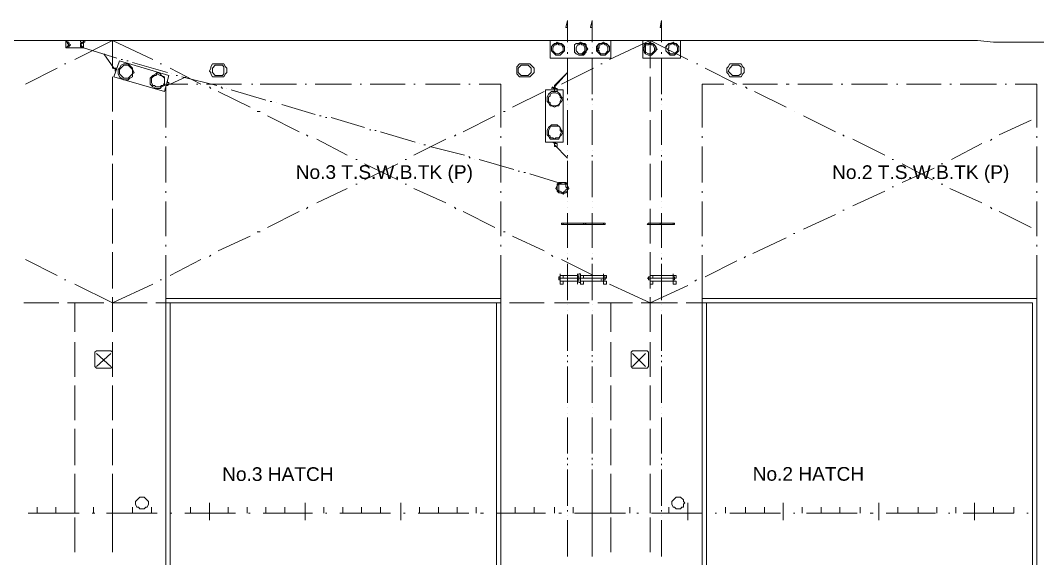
# Model space of a CAD drawing. Header units: millimetres. Extents: x -1005 to 291095, y -4225 to 50669.
# Drawn here: x 191536 to 239886, y 21087 to 46674 of the extents above; entities that cross this region are included whole.
import ezdxf

# ---------------------------------------------------------------- set-up
doc = ezdxf.new("R2010")
doc.units = ezdxf.units.MM
doc.layers.add('PDF_Geomertry', color=7, linetype='Continuous')
doc.styles.get("Standard").update_dxf_attribs({"font": 'arial.ttf'})

msp = doc.modelspace()

# ---------------------------------------------------------------- linework, layer by layer
at = {"layer": 'PDF_Geomertry', "lineweight": 5}
for points in [[(217536, 46674), (217467, 46330), (217536, 46330), (217536, 46674)], [(217536, 46674), (217467, 46330), (217536, 46330), (217536, 46674)], [(218707, 46674), (218638, 46330), (218707, 46330), (218707, 46674)], [(218707, 46674), (218638, 46330), (218707, 46330), (218707, 46674)], [(222013, 46674), (221944, 46330), (222013, 46330), (222013, 46674)], [(222013, 46674), (221944, 46330), (222013, 46330), (222013, 46674)], [(195083, 45710), (193085, 45710)], [(193085, 45710), (193085, 45710)], [(193912, 45503), (193843, 45572), (193843, 45641), (193774, 45641), (193705, 45710), (193705, 45641), (193774, 45641), (193774, 45572), (193843, 45503), (193774, 45434), (193705, 45365), (193843, 45365), (193843, 45434)], [(195083, 45710), (195083, 45710)], [(219602, 44883), (216710, 44883), (216710, 45710), (219602, 45710)], [(217398, 45297), (217398, 45434), (217261, 45572), (217192, 45572), (217054, 45641), (216985, 45572), (216916, 45572), (216778, 45434), (216778, 45228), (216985, 45021), (217192, 45021), (217398, 45228), (217398, 45297)], [(217329, 45297), (217329, 45503), (217261, 45572), (216916, 45572), (216847, 45503), (216778, 45365), (216778, 45228), (216985, 45021), (217192, 45021), (217329, 45159), (217329, 45297)], [(217329, 45297), (217329, 45365), (217261, 45503), (217123, 45503), (217054, 45572), (216985, 45503), (216916, 45503), (216847, 45365), (216847, 45228), (216985, 45090), (217123, 45090), (217261, 45159), (217329, 45228), (217329, 45297)], [(218500, 45297), (218431, 45434), (218431, 45503), (218363, 45572), (218294, 45572), (218156, 45641), (218087, 45572), (217949, 45572), (217880, 45503), (217880, 45159), (217949, 45090), (218087, 45021), (218294, 45021), (218431, 45159), (218431, 45228), (218500, 45297)], [(218431, 45297), (218431, 45365), (218363, 45503), (218294, 45572), (217949, 45572), (217880, 45503), (217880, 45159), (217949, 45090), (218087, 45021), (218225, 45021), (218431, 45228), (218431, 45297)], [(218363, 45297), (218363, 45365), (218294, 45503), (218225, 45503), (218156, 45572), (218087, 45503), (218018, 45503), (217949, 45365), (217949, 45228), (218087, 45090), (218225, 45090), (218363, 45228), (218363, 45297)], [(219533, 45297), (219533, 45434), (219396, 45572), (219327, 45572), (219258, 45641), (219120, 45572), (219051, 45572), (218914, 45434), (218914, 45228), (219120, 45021), (219327, 45021), (219533, 45228), (219533, 45297)], [(219533, 45297), (219533, 45365), (219465, 45503), (219396, 45572), (219051, 45572), (218982, 45503), (218982, 45365), (218914, 45297), (218982, 45228), (218982, 45159), (219120, 45021), (219327, 45021), (219533, 45228), (219533, 45297)], [(219465, 45297), (219465, 45365), (219396, 45503), (219327, 45503), (219258, 45572), (219120, 45503), (219051, 45503), (219051, 45365), (218982, 45297), (219051, 45228), (219051, 45159), (219120, 45090), (219327, 45090), (219465, 45228), (219465, 45297)], [(222908, 44883), (221118, 44883), (221118, 45710), (222908, 45710)], [(221806, 45297), (221737, 45434), (221600, 45572), (221531, 45572), (221462, 45641), (221393, 45572), (221255, 45572), (221186, 45503), (221186, 45434), (221118, 45297), (221186, 45228), (221186, 45159), (221255, 45090), (221393, 45021), (221531, 45021), (221806, 45297)], [(221737, 45297), (221737, 45365), (221669, 45503), (221600, 45572), (221255, 45572), (221255, 45503), (221186, 45365), (221186, 45228), (221255, 45159), (221255, 45090), (221393, 45021), (221531, 45021), (221737, 45228), (221737, 45297)], [(221669, 45297), (221669, 45365), (221600, 45503), (221531, 45503), (221462, 45572), (221393, 45503), (221255, 45503), (221255, 45159), (221393, 45090), (221531, 45090), (221669, 45228), (221669, 45297)], [(222839, 45297), (222839, 45434), (222702, 45572), (222633, 45572), (222564, 45641), (222426, 45572), (222357, 45572), (222220, 45434), (222220, 45228), (222426, 45021), (222633, 45021), (222839, 45228), (222839, 45297)], [(222839, 45297), (222839, 45365), (222771, 45503), (222702, 45572), (222357, 45572), (222288, 45503), (222220, 45365), (222220, 45228), (222426, 45021), (222633, 45021), (222839, 45228), (222839, 45297)], [(222771, 45297), (222771, 45365), (222702, 45503), (222633, 45503), (222564, 45572), (222426, 45503), (222357, 45503), (222357, 45365), (222288, 45297), (222357, 45228), (222357, 45159), (222426, 45090), (222633, 45090), (222771, 45228), (222771, 45297)], [(198389, 43299), (198595, 44057), (196254, 44746), (195978, 43988), (198389, 43299)], [(196942, 44195), (196874, 44332), (196874, 44401), (196667, 44608), (196460, 44608), (196323, 44539), (196254, 44401), (196185, 44332), (196185, 44126), (196254, 43988), (196323, 43919), (196460, 43850), (196667, 43850), (196736, 43919), (196874, 43988), (196874, 44126), (196942, 44195)], [(196874, 44195), (196874, 44332), (196667, 44539), (196460, 44539), (196254, 44332), (196254, 44126), (196460, 43919), (196667, 43919), (196874, 44126), (196874, 44195)], [(201006, 44608), (201213, 44608), (201282, 44470), (201350, 44401), (201350, 44195), (201282, 44126), (201213, 43988), (201006, 43988), (200868, 43988), (200662, 43988), (200593, 44126), (200593, 44195), (200524, 44263), (200593, 44401), (200593, 44470), (200662, 44608), (200868, 44608)], [(201006, 44539), (200868, 44539), (200799, 44539), (200662, 44401), (200662, 44195), (200799, 44057), (200868, 44057), (201006, 44057), (201144, 44057), (201213, 44126), (201213, 44470), (201144, 44539)], [(215608, 44608), (215745, 44608), (215952, 44401), (215952, 44195), (215745, 43988), (215608, 43988), (215401, 43988), (215263, 43988), (215125, 44126), (215125, 44470), (215263, 44608), (215401, 44608)], [(215608, 44539), (215401, 44539), (215332, 44539), (215194, 44401), (215194, 44195), (215332, 44057), (215401, 44057), (215608, 44057), (215676, 44057), (215814, 44195), (215814, 44401), (215676, 44539)], [(225594, 44608), (225801, 44608), (225870, 44470), (225939, 44401), (225939, 44195), (225870, 44126), (225801, 43988), (225594, 43988), (225457, 43988), (225250, 43988), (225181, 44126), (225112, 44195), (225112, 44401), (225181, 44470), (225250, 44608), (225457, 44608)], [(225594, 44539), (225457, 44539), (225388, 44539), (225250, 44401), (225181, 44263), (225388, 44057), (225457, 44057), (225594, 44057), (225663, 44057), (225801, 44126), (225801, 44470), (225663, 44539)], [(196047, 44401), (196047, 44332)], [(196047, 44401), (196047, 44332), (196047, 44401)], [(198389, 43781), (198389, 43988), (198251, 44057), (198182, 44126), (198044, 44195), (197976, 44126), (197838, 44057), (197700, 43919), (197700, 43644), (197838, 43506), (197976, 43437), (198182, 43437), (198251, 43506), (198389, 43575), (198389, 43781)], [(198389, 43781), (198389, 43919), (198251, 44057), (198182, 44057), (198044, 44126), (197976, 44057), (197907, 44057), (197769, 43919), (197769, 43712), (197838, 43575), (197907, 43575), (197976, 43506), (198182, 43506), (198251, 43575), (198320, 43575), (198389, 43712), (198389, 43781)], [(217536, 44195), (216916, 43575), (216916, 43506), (216916, 43437), (216916, 43506)], [(198595, 43644), (198527, 43644), (198595, 43644)], [(216503, 40889), (217329, 40889), (217329, 43368), (216503, 43368), (216503, 40889)], [(217329, 42955), (217261, 43024), (217192, 43161), (217054, 43299), (216778, 43299), (216641, 43161), (216572, 43024), (216572, 42817), (216641, 42748), (216710, 42610), (216778, 42610), (216916, 42542), (217054, 42610), (217123, 42610), (217192, 42748), (217261, 42817), (217329, 42955)], [(217261, 42955), (217192, 43024), (217192, 43093), (217123, 43161), (216985, 43230), (216847, 43230), (216710, 43161), (216710, 43093), (216641, 43024), (216641, 42817), (216710, 42748), (216710, 42679), (216847, 42610), (216985, 42610), (217123, 42679), (217192, 42748), (217192, 42817), (217261, 42955)], [(216847, 43437), (216916, 43506), (216985, 43437), (216916, 43437)], [(216916, 43437), (216916, 43299), (217054, 43299), (217054, 43437), (216916, 43437)], [(217329, 41371), (217261, 41440), (217192, 41577), (217054, 41715), (216778, 41715), (216641, 41577), (216572, 41440), (216572, 41233), (216641, 41164), (216710, 41026), (217123, 41026), (217192, 41164), (217261, 41233), (217329, 41371)], [(217261, 41371), (217192, 41440), (217192, 41577), (217123, 41646), (216710, 41646), (216710, 41577), (216641, 41440), (216641, 41233), (216710, 41164), (216710, 41095), (216847, 41095), (216916, 41026), (216985, 41095), (217123, 41095), (217192, 41164), (217192, 41233), (217261, 41371)], [(216916, 40820), (216916, 40889), (216916, 40820)], [(216916, 40820), (216916, 40682), (217054, 40682), (217054, 40820), (216916, 40820)], [(217605, 38685), (217536, 38822), (217536, 38891), (217467, 38960), (217123, 38960), (217054, 38891), (217054, 38822), (216985, 38685), (217054, 38616), (217054, 38547), (217123, 38478), (217192, 38478), (217329, 38409), (217398, 38478), (217467, 38478), (217536, 38547), (217536, 38616), (217605, 38685)], [(217536, 38685), (217536, 38891), (217467, 38891), (217398, 38960), (217192, 38960), (217054, 38822), (217054, 38616), (217123, 38547), (217123, 38478), (217467, 38478), (217536, 38547), (217536, 38685)], [(217536, 38685), (217467, 38753), (217467, 38891), (217123, 38891), (217123, 38547), (217192, 38547), (217329, 38478), (217398, 38547), (217467, 38547), (217467, 38616), (217536, 38685)], [(217329, 36963), (217329, 37032), (217261, 37032), (217261, 36963), (217329, 36963)], [(218431, 36963), (218363, 37032), (218294, 37032), (218294, 36963), (218431, 36963)], [(219327, 36963), (219327, 37032), (219258, 37032), (219258, 36963), (219327, 36963)], [(221462, 36963), (221462, 37032), (221393, 37032), (221324, 36963), (221462, 36963)], [(222013, 36963), (222013, 37032), (221944, 37032), (221944, 36963), (222013, 36963)], [(222633, 36963), (222633, 37032), (222564, 37032), (222564, 36963), (222633, 36963)], [(217192, 34552), (217192, 34414), (217329, 34414), (217329, 34552), (217192, 34552)], [(218018, 34552), (217949, 34552), (218018, 34552)], [(218087, 34345), (218087, 34345)], [(218156, 34552), (218156, 34414), (218294, 34414), (218294, 34552), (218156, 34552)], [(219258, 34552), (219258, 34414), (219396, 34414), (219396, 34552), (219258, 34552)], [(221462, 34621), (221462, 34621)], [(221462, 34552), (221462, 34414), (221600, 34414), (221600, 34552), (221462, 34552)], [(222564, 34552), (222564, 34414), (222702, 34414), (222702, 34552), (222564, 34552)], [(217192, 34277), (217192, 34139), (217329, 34139), (217329, 34277), (217192, 34277)], [(218018, 34277), (217949, 34277), (218018, 34277)], [(218156, 34277), (218156, 34139), (218294, 34139), (218294, 34277), (218156, 34277)], [(219258, 34277), (219258, 34139), (219396, 34139), (219396, 34277), (219258, 34277)], [(221462, 34277), (221462, 34139), (221600, 34139), (221600, 34277), (221462, 34277)], [(222564, 34277), (222564, 34139), (222702, 34139), (222702, 34277), (222564, 34277)], [(198664, 13270), (198664, 33243), (214161, 33243), (214161, 13270)], [(224148, 13270), (224148, 33243), (239645, 33243), (239645, 13270)], [(195772, 30144), (195840, 30144), (195909, 30213), (195909, 30833), (195909, 30902), (195840, 30971), (195772, 30971), (195221, 30971), (195152, 30971), (195083, 30902), (195083, 30833), (195083, 30213), (195152, 30144), (195221, 30144)], [(221255, 30144), (221324, 30144), (221393, 30213), (221393, 30833), (221393, 30902), (221324, 30971), (221255, 30971), (220635, 30971), (220567, 30902), (220567, 30833), (220567, 30213), (220635, 30144)], [(197287, 23463), (197425, 23463), (197493, 23532), (197562, 23532), (197631, 23670), (197631, 23808), (197425, 24014), (197218, 24014), (197011, 23808), (197011, 23670), (197080, 23532), (197149, 23532), (197218, 23463), (197287, 23463)], [(222771, 23463), (222908, 23463), (222977, 23532), (223046, 23532), (223046, 23670), (223115, 23739), (223046, 23808), (223046, 23876), (222908, 24014), (222702, 24014), (222495, 23808), (222495, 23670), (222564, 23532), (222633, 23532), (222702, 23463), (222771, 23463)]]:
    msp.add_lwpolyline(points, close=True, dxfattribs=at)
for points in [[(217536, 45641), (217536, 46674)], [(218707, 45641), (218707, 46674)], [(222013, 45641), (222013, 46674)], [(90599, 45710), (144666, 45710), (237028, 45710), (237785, 45641), (240540, 45641)], [(194532, 45710), (194601, 45710), (194601, 45641), (194532, 45641), (194394, 45503), (194532, 45365), (194463, 45365), (194394, 45434), (194394, 45503), (194394, 45572), (194463, 45641), (194532, 45641), (194532, 45710), (193705, 45710)], [(196116, 44883), (194532, 45365), (193705, 45365), (193705, 45641)], [(194119, 44814), (195909, 45710), (197838, 44814)], [(194394, 45710), (194394, 45641)], [(194532, 45365), (194532, 45641)], [(195909, 44401), (195909, 45710)], [(223253, 44814), (221462, 45710), (219533, 44814)], [(221462, 44401), (221462, 45710)], [(196047, 44401), (195909, 44401), (195978, 44401), (195496, 45090)], [(217536, 45365), (217536, 45365)], [(217536, 45090), (217536, 45159)], [(218707, 45365), (218707, 45365)], [(218707, 45090), (218707, 45159)], [(222013, 45365), (222013, 45365)], [(222013, 45090), (222013, 45159)], [(193636, 44608), (193705, 44608)], [(196391, 44814), (196323, 44814)], [(196667, 44746), (196598, 44746)], [(198527, 44195), (196874, 44677)], [(198251, 44608), (198182, 44608)], [(217536, 43161), (217536, 44883)], [(218707, 43161), (218707, 44883)], [(219120, 44608), (219189, 44608)], [(222013, 43161), (222013, 44883)], [(223735, 44608), (223666, 44608)], [(191777, 43644), (193292, 44401)], [(196116, 44332), (195909, 44401), (195978, 44401)], [(195978, 44401), (196047, 44401), (196047, 44401)], [(196047, 44332), (196047, 44401), (196116, 44401), (196047, 44401), (196047, 44263)], [(200111, 43644), (198664, 44401)], [(198733, 44126), (198733, 44126)], [(199009, 44057), (198940, 44057)], [(217261, 43644), (218776, 44401)], [(225594, 43644), (224079, 44401)], [(195909, 42335), (195909, 43988)], [(198458, 41577), (198458, 43644), (199491, 43644)], [(198527, 43575), (198458, 43575)], [(198527, 43644), (198664, 43644), (199422, 43988)], [(198527, 43781), (198527, 43712), (198595, 43712), (198595, 43644), (198527, 43575), (198527, 43644), (198595, 43644), (198595, 43712), (198527, 43712), (198527, 43712)], [(198595, 43644), (198595, 43644), (198664, 43644), (198664, 43644)], [(198664, 43644), (198595, 43644), (198595, 43644)], [(200868, 43575), (199215, 43988)], [(199904, 43644), (199973, 43644)], [(200386, 43644), (202039, 43644)], [(202521, 43644), (202590, 43644)], [(202935, 43644), (204656, 43644)], [(205070, 43644), (205139, 43644)], [(205552, 43644), (207274, 43644)], [(207687, 43644), (207756, 43644)], [(208169, 43644), (209822, 43644)], [(210235, 43644), (210304, 43644)], [(210786, 43644), (212439, 43644)], [(212853, 43644), (212921, 43644)], [(213335, 43644), (214368, 43644), (214368, 41577)], [(221462, 42335), (221462, 43988)], [(223941, 41577), (223941, 43644), (224975, 43644)], [(225388, 43644), (225457, 43644)], [(225870, 43644), (227523, 43644)], [(227936, 43644), (228074, 43644)], [(228487, 43644), (230140, 43644)], [(230553, 43644), (230622, 43644)], [(231036, 43644), (232757, 43644)], [(233171, 43644), (233240, 43644)], [(233653, 43644), (235306, 43644)], [(235719, 43644), (235788, 43644)], [(236201, 43644), (237923, 43644)], [(238336, 43644), (238405, 43644)], [(238818, 43644), (239852, 43644), (239852, 41577)], [(200593, 43437), (200524, 43506)], [(202452, 42542), (200937, 43299)], [(201144, 43437), (201075, 43506)], [(201350, 43437), (201350, 43437)], [(203210, 42886), (201557, 43368)], [(214919, 42542), (216434, 43299)], [(216778, 43437), (216847, 43506)], [(226077, 43437), (226008, 43506)], [(227936, 42542), (226421, 43299)], [(203486, 42817), (203417, 42817)], [(203692, 42748), (203692, 42748)], [(205552, 42197), (203968, 42679)], [(217536, 42886), (217536, 42955)], [(217536, 42679), (217536, 42679)], [(218707, 42886), (218707, 42955)], [(218707, 42679), (218707, 42679)], [(222013, 42886), (222013, 42955)], [(222013, 42679), (222013, 42679)], [(202935, 42335), (202797, 42335)], [(204794, 41371), (203279, 42128)], [(205827, 42128), (205758, 42128)], [(212577, 41371), (214092, 42128)], [(214506, 42335), (214574, 42335)], [(217536, 40751), (217536, 42404)], [(218707, 40751), (218707, 42404)], [(222013, 40751), (222013, 42404)], [(228349, 42335), (228349, 42335)], [(230278, 41371), (228763, 42128)], [(195909, 40269), (195909, 41922)], [(206103, 42059), (206034, 42059)], [(207894, 41577), (206309, 42059)], [(221462, 40269), (221462, 41922)], [(238061, 41233), (239576, 41922)], [(198458, 41095), (198458, 41164)], [(205207, 41164), (205139, 41233)], [(208169, 41440), (208169, 41508)], [(208445, 41440), (208376, 41440)], [(210304, 40889), (208651, 41371)], [(212164, 41164), (212233, 41233)], [(214368, 41164), (214368, 41095)], [(223941, 41095), (223941, 41164)], [(230691, 41164), (230622, 41233)], [(239852, 41164), (239852, 41095)], [(198458, 38960), (198458, 40682)], [(207067, 40269), (205621, 41026)], [(210235, 40269), (211751, 41026)], [(210511, 40820), (210511, 40820)], [(210786, 40751), (210717, 40751)], [(212646, 40269), (210993, 40682)], [(214368, 40682), (214368, 38960)], [(216847, 40889), (216847, 40889), (216916, 40820), (216985, 40889), (216985, 40889)], [(216847, 40889), (216847, 40889), (216916, 40889), (216916, 40820), (216916, 40889), (216985, 40889), (216985, 40889)], [(216916, 40751), (216916, 40820), (216916, 40820)], [(216916, 40751), (216916, 40751), (216916, 40820), (216916, 40820)], [(216916, 40751), (216916, 40751), (217536, 40131)], [(223941, 38960), (223941, 40682)], [(232620, 40269), (231104, 41026)], [(235788, 40062), (237234, 40820)], [(237648, 40957), (237716, 41026)], [(239852, 40682), (239852, 38960)], [(212921, 40131), (212853, 40200)], [(217536, 40475), (217536, 40475)], [(217536, 40200), (217536, 40269)], [(218707, 40475), (218707, 40475)], [(218707, 40200), (218707, 40269)], [(222013, 40475), (222013, 40475)], [(222013, 40200), (222013, 40269)], [(195909, 38134), (195909, 39855)], [(207549, 40062), (207480, 40062)], [(207894, 39098), (209478, 39855)], [(209478, 39098), (207894, 39855)], [(209822, 40062), (209891, 40062)], [(213128, 40062), (213128, 40062)], [(214988, 39580), (213335, 40062)], [(217536, 38271), (217536, 39993)], [(218707, 38271), (218707, 39993)], [(221462, 38134), (221462, 39855)], [(222013, 38271), (222013, 39993)], [(233033, 40062), (232964, 40062)], [(234893, 39098), (233446, 39855)], [(233446, 38960), (234961, 39649)], [(235306, 39855), (235375, 39855)], [(215263, 39511), (215194, 39511)], [(215539, 39442), (215470, 39442)], [(217329, 38891), (215745, 39373)], [(205621, 37996), (207067, 38685)], [(207480, 38891), (207549, 38891)], [(209891, 38891), (209822, 38891)], [(211751, 37996), (210235, 38685)], [(232964, 38753), (233033, 38753)], [(235375, 38891), (235306, 38891)], [(237234, 37996), (235719, 38685)], [(198458, 38478), (198458, 38547)], [(214368, 38547), (214368, 38478)], [(223941, 38478), (223941, 38547)], [(231104, 37858), (232620, 38547)], [(239852, 38547), (239852, 38478)], [(195909, 36067), (195909, 37720)], [(198458, 36412), (198458, 38065)], [(205139, 37720), (205207, 37789)], [(212233, 37720), (212164, 37789)], [(214368, 38065), (214368, 36412)], [(217536, 38065), (217536, 38065)], [(217536, 37789), (217536, 37789)], [(218707, 38065), (218707, 38065)], [(218707, 37789), (218707, 37789)], [(221462, 36067), (221462, 37720)], [(222013, 38065), (222013, 38065)], [(222013, 37789), (222013, 37789)], [(223941, 36412), (223941, 38065)], [(237716, 37720), (237648, 37789)], [(239852, 38065), (239852, 36412)], [(203279, 36825), (204794, 37583)], [(214092, 36825), (212577, 37583)], [(217536, 35861), (217536, 37514)], [(218707, 35861), (218707, 37514)], [(222013, 35861), (222013, 37514)], [(228763, 36756), (230278, 37445)], [(230622, 37651), (230691, 37651)], [(239576, 36825), (238061, 37583)], [(219258, 37032), (217329, 37032)], [(219258, 36963), (217329, 36963)], [(222633, 37032), (221393, 37032)], [(222633, 36963), (221393, 36963)], [(200937, 35723), (202452, 36412)], [(202797, 36618), (202935, 36618)], [(214574, 36618), (214506, 36618)], [(216434, 35723), (214919, 36412)], [(226352, 35585), (227936, 36343)], [(228281, 36549), (228349, 36549)], [(198458, 35930), (198458, 35998)], [(214368, 35998), (214368, 35930)], [(223941, 35930), (223941, 35998)], [(239852, 35998), (239852, 35930)], [(193292, 34552), (191777, 35310)], [(195909, 33932), (195909, 35654)], [(198458, 35516), (198458, 33450), (214368, 33450), (214368, 35516)], [(198664, 34552), (200111, 35310)], [(200524, 35447), (200593, 35516)], [(216847, 35447), (216778, 35516)], [(218776, 34552), (217261, 35310)], [(217536, 35585), (217536, 35585)], [(217536, 35310), (217536, 35379)], [(218707, 35585), (218707, 35585)], [(218707, 35310), (218707, 35379)], [(221462, 33932), (221462, 35654)], [(222013, 35585), (222013, 35585)], [(222013, 35310), (222013, 35379)], [(223941, 35516), (223941, 33450), (239852, 33450), (239852, 35516)], [(225939, 35379), (226008, 35447)], [(217536, 33381), (217536, 35103)], [(218707, 33381), (218707, 35103)], [(222013, 33381), (222013, 35103)], [(224079, 34483), (225594, 35241)], [(193705, 34345), (193636, 34345)], [(198182, 34345), (198251, 34345)], [(217123, 34483), (217123, 34483), (217123, 34345), (217192, 34345), (217192, 34483), (217123, 34483), (217123, 34414), (219258, 34414), (219258, 34621), (219258, 34621)], [(217123, 34414), (217123, 34414), (217123, 34345)], [(217123, 34345), (217123, 34345)], [(217192, 34208), (217192, 34208), (217192, 34414), (217192, 34621), (217192, 34621)], [(217192, 34208), (217192, 34414), (217192, 34621)], [(217192, 34552), (218018, 34552)], [(217192, 34414), (217192, 34414), (217192, 34345), (217192, 34345)], [(217192, 34345), (217192, 34345)], [(217949, 34414), (218087, 34414), (218087, 34208), (218156, 34208), (218156, 34414), (218156, 34621), (218087, 34621), (218087, 34414), (218087, 34414)], [(218018, 34139), (218018, 34208), (218018, 34414), (218018, 34621), (218018, 34621)], [(218018, 34208), (218018, 34414), (218018, 34621)], [(218018, 34414), (218018, 34414), (218018, 34483), (218018, 34345), (218018, 34345), (218087, 34345), (218087, 34345)], [(218087, 34345), (218087, 34345), (218087, 34483), (218018, 34483)], [(218087, 34414), (218087, 34414), (218156, 34414), (218018, 34414), (218018, 34414)], [(218018, 34414), (218018, 34414), (218018, 34414), (218018, 34345), (218018, 34345)], [(218018, 34345), (218018, 34345)], [(218087, 34483), (218087, 34414), (218087, 34414)], [(218087, 34345), (218087, 34345), (218087, 34414), (218087, 34414)], [(218156, 34552), (219258, 34552)], [(219189, 34345), (219120, 34345)], [(219258, 34414), (219258, 34414), (219258, 34621)], [(219258, 34483), (219258, 34345), (219258, 34345)], [(219258, 34483), (219258, 34414), (219258, 34345), (219258, 34345), (219258, 34345)], [(219258, 34483), (219258, 34483), (219327, 34483), (219327, 34414)], [(219258, 34208), (219258, 34414), (219258, 34208), (219258, 34139)], [(219327, 34345), (219258, 34345)], [(219327, 34483), (219327, 34345), (219327, 34345)], [(219327, 34345), (219327, 34345), (219327, 34414), (219327, 34414)], [(221324, 34414), (222633, 34414), (222633, 34414)], [(221462, 34483), (221393, 34483), (221462, 34483), (221462, 34345), (221393, 34345), (221393, 34414), (221393, 34414), (221393, 34483), (221393, 34345), (221393, 34345), (221462, 34345), (221462, 34345)], [(221462, 34621), (221462, 34414), (221462, 34208), (221462, 34208)], [(221462, 34208), (221462, 34414), (221462, 34621)], [(221462, 34552), (221462, 34552), (222564, 34552)], [(221462, 34414), (221462, 34414), (221462, 34345)], [(221462, 34345), (221462, 34345)], [(222013, 34552), (222013, 34690)], [(222151, 34552), (222426, 34552)], [(222564, 34483), (222564, 34414), (222564, 34621), (222564, 34621)], [(222564, 34208), (222564, 34414), (222564, 34621)], [(222564, 34483), (222564, 34345), (222564, 34345)], [(222633, 34345), (222633, 34345), (222633, 34414), (222633, 34483), (222564, 34483), (222564, 34414), (222564, 34414), (222564, 34345), (222564, 34345)], [(222564, 34414), (222564, 34208), (222564, 34208)], [(222633, 34345), (222564, 34345), (222564, 34345)], [(222633, 34483), (222633, 34345), (222633, 34345)], [(223597, 34277), (223666, 34345)], [(197562, 33243), (195909, 33243), (194119, 34139)], [(195909, 33243), (197838, 34139)], [(217192, 34277), (218018, 34277)], [(218156, 34277), (219258, 34277)], [(219533, 34139), (221462, 33243), (223253, 34070)], [(221462, 34277), (221462, 34277), (222564, 34277)], [(222151, 34277), (222426, 34277)], [(195909, 31866), (195909, 33519)], [(214368, 33450), (214368, 13063), (198458, 13063), (198458, 33450)], [(221462, 31866), (221462, 33519)], [(239852, 33450), (239852, 13063), (223941, 13063), (223941, 33450)], [(191708, 33243), (193361, 33243)], [(193774, 33243), (195496, 33243)], [(194119, 33243), (194119, 31866)], [(197976, 33243), (199629, 33243)], [(200042, 33243), (201764, 33243)], [(202177, 33243), (203830, 33243)], [(204312, 33243), (205965, 33243)], [(206378, 33243), (208100, 33243)], [(208445, 33243), (210166, 33243)], [(210580, 33243), (212233, 33243)], [(212646, 33243), (214368, 33243)], [(214781, 33243), (216434, 33243)], [(216916, 33243), (218569, 33243)], [(217536, 33175), (217536, 33175)], [(217536, 32899), (217536, 32899)], [(218707, 33175), (218707, 33175)], [(218707, 32899), (218707, 32899)], [(218982, 33243), (220635, 33243)], [(219602, 33243), (219602, 31866)], [(221049, 33243), (222771, 33243)], [(222013, 33175), (222013, 33175)], [(222013, 32899), (222013, 32899)], [(223184, 33243), (224837, 33243)], [(225250, 33243), (226972, 33243)], [(227385, 33243), (229038, 33243)], [(229520, 33243), (231173, 33243)], [(231587, 33243), (233240, 33243)], [(233653, 33243), (235375, 33243)], [(235788, 33243), (237441, 33243)], [(237854, 33243), (239576, 33243)], [(217536, 30971), (217536, 32692)], [(218707, 30971), (218707, 32692)], [(222013, 30971), (222013, 32692)], [(194119, 31384), (194119, 29731)], [(195909, 29731), (195909, 31384)], [(219602, 31384), (219602, 29731)], [(221462, 29731), (221462, 31384)], [(195840, 30213), (195152, 30833)], [(195840, 30833), (195152, 30213)], [(217536, 30695), (217536, 30764)], [(217536, 30420), (217536, 30488)], [(218707, 30695), (218707, 30764)], [(218707, 30420), (218707, 30488)], [(220635, 30833), (221255, 30213)], [(221255, 30833), (220635, 30213)], [(222013, 30695), (222013, 30764)], [(222013, 30420), (222013, 30488)], [(217536, 28491), (217536, 30213)], [(218707, 28491), (218707, 30213)], [(222013, 28491), (222013, 30213)], [(194119, 29318), (194119, 27665)], [(195909, 27665), (195909, 29318)], [(219602, 29318), (219602, 27665)], [(221462, 27665), (221462, 29318)], [(217536, 28284), (217536, 28284)], [(218707, 28284), (218707, 28284)], [(222013, 28284), (222013, 28284)], [(217536, 28009), (217536, 28009)], [(217536, 26080), (217536, 27802)], [(218707, 28009), (218707, 28009)], [(218707, 26080), (218707, 27802)], [(222013, 28009), (222013, 28009)], [(222013, 26080), (222013, 27802)], [(194119, 27251), (194119, 25529)], [(195909, 25529), (195909, 27251)], [(219602, 27251), (219602, 25529)], [(221462, 25529), (221462, 27251)], [(217536, 25805), (217536, 25874)], [(218707, 25805), (218707, 25874)], [(222013, 25805), (222013, 25874)], [(217536, 25529), (217536, 25598)], [(217536, 23601), (217536, 25323)], [(218707, 25529), (218707, 25598)], [(218707, 23601), (218707, 25323)], [(222013, 25529), (222013, 25598)], [(222013, 23601), (222013, 25323)], [(194119, 25116), (194119, 23463)], [(195909, 23463), (195909, 25116)], [(219602, 25116), (219602, 23463)], [(221462, 23463), (221462, 25116)], [(195909, 22912), (195909, 23739)], [(200524, 22912), (200524, 23739)], [(205070, 22912), (205070, 23739)], [(209615, 22912), (209615, 23739)], [(214161, 22912), (214161, 23739)], [(218707, 21190), (218707, 22912), (218707, 23739)], [(223253, 22912), (223253, 23739)], [(227798, 22912), (227798, 23739)], [(232344, 22912), (232344, 23739)], [(236890, 22912), (236890, 23739)], [(194325, 23257), (191915, 23257)], [(192328, 23257), (192328, 23532)], [(193223, 23257), (193223, 23532)], [(194119, 23257), (194119, 23532)], [(195083, 23257), (194945, 23257)], [(195014, 23257), (195014, 23532)], [(198044, 23257), (195634, 23257)], [(196874, 23257), (196874, 23532)], [(197769, 23257), (197769, 23532)], [(198733, 23257), (198664, 23257), (198664, 23532)], [(201764, 23257), (199353, 23257)], [(199629, 23257), (199629, 23532)], [(201419, 23257), (201419, 23532)], [(202315, 23257), (202315, 23532)], [(202452, 23257), (202384, 23257)], [(205414, 23257), (203072, 23257)], [(203210, 23257), (203210, 23532)], [(204105, 23257), (204105, 23532)], [(205965, 23257), (205965, 23532)], [(206103, 23257), (206034, 23257)], [(209133, 23257), (206723, 23257)], [(206860, 23257), (206860, 23532)], [(207756, 23257), (207756, 23532)], [(208651, 23257), (208651, 23532)], [(209822, 23257), (209753, 23257)], [(212853, 23257), (210442, 23257)], [(210511, 23257), (210511, 23532)], [(211406, 23257), (211406, 23532)], [(212302, 23257), (212302, 23532)], [(213197, 23257), (213197, 23532)], [(213541, 23257), (213404, 23257)], [(216503, 23257), (214161, 23257)], [(215057, 23257), (215057, 23532)], [(215952, 23257), (215952, 23532)], [(216916, 23257), (216916, 23532)], [(217261, 23257), (217123, 23257)], [(217536, 23325), (217536, 23394)], [(217812, 23257), (217812, 23532)], [(220291, 23257), (217880, 23257)], [(218707, 23325), (218707, 23394)], [(219602, 23257), (219602, 23532)], [(220498, 23257), (220498, 23532)], [(220911, 23257), (220842, 23257)], [(221462, 23257), (221462, 23532)], [(223941, 23257), (221531, 23257)], [(222013, 23325), (222013, 23394)], [(222357, 23257), (222357, 23532)], [(224148, 23257), (224148, 23532)], [(224630, 23257), (224561, 23257)], [(225043, 23257), (225043, 23532)], [(227661, 23257), (225250, 23257)], [(226008, 23257), (226008, 23532)], [(226903, 23257), (226903, 23532)], [(228349, 23257), (228281, 23257)], [(228694, 23257), (228694, 23532)], [(231311, 23257), (228900, 23257)], [(229589, 23257), (229589, 23532)], [(230485, 23257), (230485, 23532)], [(231449, 23257), (231449, 23532)], [(232069, 23257), (231931, 23257)], [(235030, 23257), (232689, 23257)], [(233240, 23257), (233240, 23532)], [(234204, 23257), (234204, 23532)], [(235099, 23257), (235099, 23532)], [(235719, 23257), (235650, 23257)], [(235995, 23257), (235995, 23532)], [(238750, 23532), (238750, 23257), (236339, 23257)], [(237785, 23257), (237785, 23532)], [(239438, 23257), (239369, 23257)], [(239645, 23257), (239645, 23532)], [(194119, 23050), (194119, 21397)], [(195909, 21397), (195909, 23050)], [(217536, 23119), (217536, 23119)], [(217536, 21190), (217536, 22912)], [(218707, 23119), (218707, 23119)], [(219602, 23050), (219602, 21397)], [(221462, 21397), (221462, 23050)], [(222013, 23119), (222013, 23119)], [(222013, 21190), (222013, 22912)]]:
    msp.add_lwpolyline(points, dxfattribs=at)

# ---------------------------------------------------------------- texts
for s, p in [('No.3 T.S.W.B.TK (P)', (204623, 39137)), ('No.2 T.S.W.B.TK (P)', (230117, 39133)), ('No.3 HATCH', (201126, 24782)), ('No.2 HATCH', (226341, 24792))]:
    msp.add_text(s, height=650).set_placement(p)

doc.saveas('drawing.dxf')
